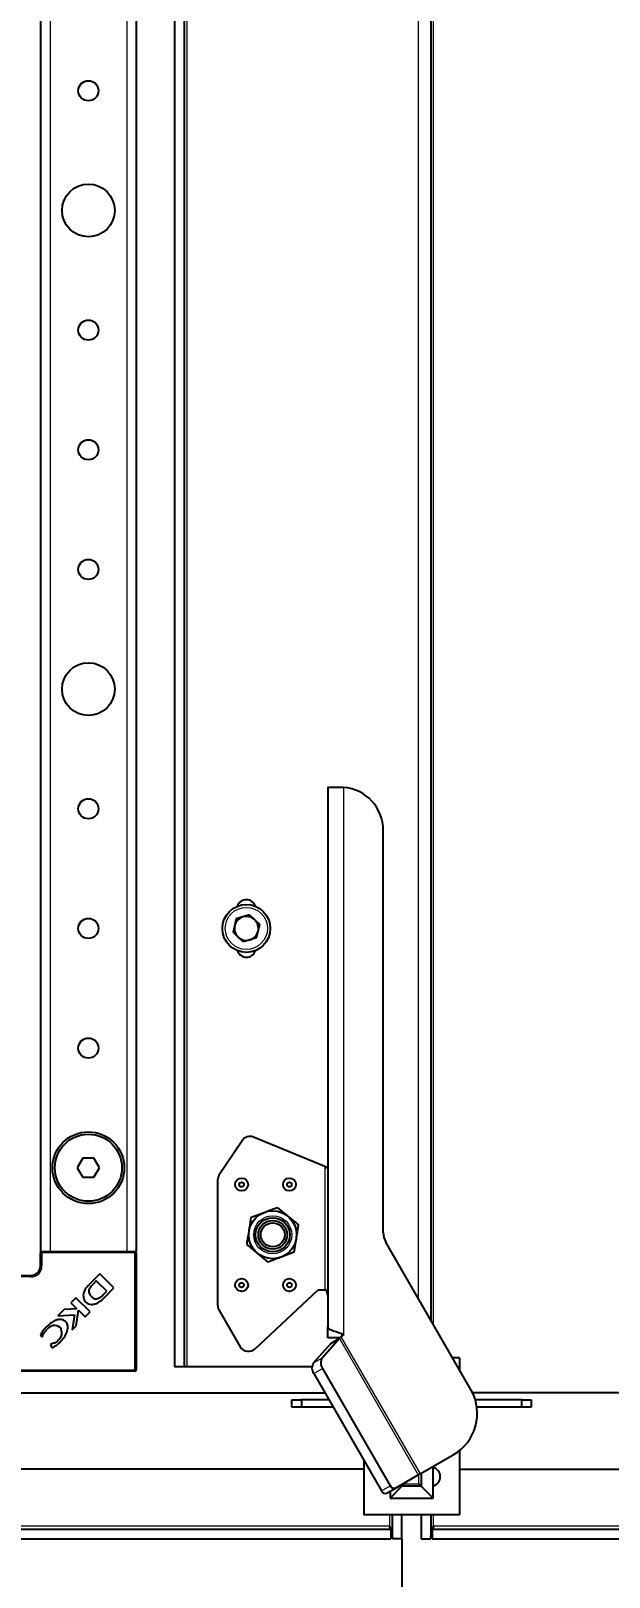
# Model space of a CAD drawing. Header units: millimetres. Extents: x -1284 to 3090, y -1538 to 1219.
# Drawn here: x -401.9 to -281.2, y -1006.7 to -683.7 of the extents above; entities that cross this region are included whole.
import ezdxf

# ---------------------------------------------------------------- set-up
doc = ezdxf.new("R2010")
doc.units = ezdxf.units.MM
doc.layers.add('FORMAT', color=7, linetype='Continuous')
doc.styles.add('SLDTEXTSTYLE0', font='TXT', dxfattribs={"width": 0.75})
doc.dimstyles.new('SLDDIMSTYLE0', dxfattribs={"dimtxt": 20, "dimasz": 10, "dimexe": 0, "dimexo": 0.0625, "dimgap": 5, "dimtad": 2, "dimdec": 1, "dimrnd": 1e-09, "dimzin": 12, "dimdsep": 46, "dimtxsty": 'SLDTEXTSTYLE0', "dimsah": 1, "dimcen": 0.09, "dimadec": 0, "dimazin": 3, "dimtfac": 1, "dimtofl": 0, "dimtmove": 0, "dimatfit": 3, "dimfxl": 0, "dimfrac": 2, "dimtolj": 1, "dimtzin": 12, "dimarcsym": 0})

# ---------------------------------------------------------------- blocks, each defined once
blk = doc.blocks.new('_D_8')
at = {"layer": 'FORMAT'}
for p, q in [((-434.94, -959.18), (-434.94, -1329.21)), ((-324.44, -998.73), (-324.44, -1329.21)), ((-324.44, -1328.21), (-434.94, -1328.21))]:
    blk.add_line(p, q, dxfattribs=at)
for points in [[(-434.94, -1328.21), (-424.94, -1329.75), (-424.94, -1326.67)], [(-324.44, -1328.21), (-334.44, -1326.67), (-334.44, -1329.75)]]:
    blk.add_solid(points, dxfattribs=at)
at = {"layer": 'FORMAT', "insert": (-412.94, -1302.43), "char_height": 20, "attachment_point": 1, "style": 'SLDTEXTSTYLE0'}
blk.add_mtext('110,5', dxfattribs=at)

msp = doc.modelspace()

# ---------------------------------------------------------------- linework, layer by layer
at = {"color": 7, "linetype": 'Continuous', "lineweight": 25}
for p, q in [((-371.94, 520.28), (-371.94, -962.72)), ((-369.94, 520.28), (-369.94, -962.72)), ((-318.44, 510.57), (-318.44, -953)), ((-399.94, 496.28), (-399.94, -938.72)), ((-379.94, 496.28), (-379.94, -938.72)), ((-339.94, -841.72), (-338.97, -841.72)), ((-339.94, -841.72), (-339.94, -954.48)), ((-338.97, -841.72), (-336.85, -841.72)), ((-328.35, -934.77), (-328.35, -850.72)), ((-356.26, -868.4), (-359.04, -869.22)), ((-356.26, -868.4), (-354.16, -870.4)), ((-359.04, -869.22), (-359.72, -872.03)), ((-357.62, -874.03), (-359.72, -872.03)), ((-354.84, -873.22), (-354.16, -870.4)), ((-354.84, -873.22), (-357.62, -874.03)), ((-357.84, -915.57), (-362.6, -922.71)), ((-340.54, -920.97), (-355.43, -914.82)), ((-391.09, -919.22), (-392.25, -921.22)), ((-388.78, -919.22), (-391.09, -919.22)), ((-387.63, -921.22), (-388.78, -919.22)), ((-392.25, -921.22), (-391.09, -923.22)), ((-391.09, -923.22), (-388.78, -923.22)), ((-388.78, -923.22), (-387.63, -921.22)), ((-362.94, -923.82), (-362.94, -949.87)), ((-340.54, -920.97), (-339.94, -921.07)), ((-340.54, -920.97), (-340.3, -921.22)), ((-350.52, -929.52), (-348.28, -931.34)), ((-355.91, -931.57), (-353.21, -930.54)), ((-399.94, -938.72), (-399.64, -938.72)), ((-399.94, -941.72), (-399.94, -939.02)), ((-399.64, -938.72), (-398.99, -938.72)), ((-398.99, -938.72), (-397.94, -938.72)), ((-397.94, -938.72), (-381.94, -938.72)), ((-381.94, -938.72), (-380.89, -938.72)), ((-380.89, -938.72), (-380.24, -938.72)), ((-380.24, -938.72), (-379.94, -938.72)), ((-379.94, -939.02), (-379.94, -963.42)), ((-352.36, -940.92), (-354.6, -939.09)), ((-346.97, -938.87), (-349.66, -939.89)), ((-309.98, -967.66), (-327.81, -936.77)), ((-404.64, -943.72), (-401.94, -943.72)), ((-389.44, -945.25), (-389.45, -945.27)), ((-387.55, -943.36), (-389.44, -945.25)), ((-388.29, -944.84), (-388.95, -945.52)), ((-386.11, -947.03), (-388.29, -944.84)), ((-384.59, -946.32), (-387.55, -943.36)), ((-386.58, -948.31), (-384.59, -946.32)), ((-392.55, -948.37), (-393.61, -949.43)), ((-393.61, -949.43), (-392.36, -950.67)), ((-389.59, -951.33), (-392.55, -948.37)), ((-386.83, -947.77), (-386.11, -947.03)), ((-355.13, -959.03), (-341.94, -946.72)), ((-341.94, -946.72), (-340.54, -946.72)), ((-340.3, -946.72), (-340.54, -946.72)), ((-395.02, -950.84), (-396.31, -952.13)), ((-396.31, -952.13), (-392.84, -951.95)), ((-392.36, -950.67), (-395.02, -950.84)), ((-392.84, -951.95), (-393.31, -955.05)), ((-392.51, -954.25), (-392.03, -950.98)), ((-392.03, -950.98), (-390.64, -952.37)), ((-390.64, -952.37), (-389.59, -951.33)), ((-362.67, -950.87), (-358.21, -958.6)), ((-399.94, -956.09), (-399.69, -956.6)), ((-393.31, -955.05), (-392.51, -954.25)), ((-339.94, -956.72), (-339.94, -954.48)), ((-336.62, -956.03), (-337.19, -956.57)), ((-336.94, -956.33), (-336.94, -955.92)), ((-336.64, -956.01), (-336.62, -956.03)), ((-399.69, -956.6), (-399.58, -956.49)), ((-397.74, -958.04), (-397.88, -958.17)), ((-397.88, -958.17), (-397.54, -958.86)), ((-339.33, -957.94), (-342.91, -961.98)), ((-337.5, -956.87), (-341.07, -960.92)), ((-337.43, -956.72), (-339.94, -956.72)), ((-339.33, -957.94), (-337.5, -956.87)), ((-312.44, -960.92), (-313.87, -960.92)), ((-312.44, -960.92), (-312.44, -963.4)), ((-380.24, -963.72), (-404.64, -963.72)), ((-371.94, -962.72), (-369.94, -962.72)), ((-369.94, -962.72), (-369.34, -962.72)), ((-369.34, -962.72), (-343.22, -962.72)), ((-342.88, -964.21), (-328.74, -988.7)), ((-341.04, -963.15), (-326.9, -987.64)), ((-435.54, -968.22), (-340.56, -968.22)), ((-209.34, -968.22), (-309.69, -968.22)), ((-347.44, -971.22), (-347.44, -969.72)), ((-347.44, -969.72), (-345.44, -969.72)), ((-345.44, -971.22), (-347.44, -971.22)), ((-345.44, -969.72), (-345.44, -971.22)), ((-339.7, -969.72), (-345.44, -969.72)), ((-338.83, -971.22), (-345.44, -971.22)), ((-299.44, -969.72), (-309.12, -969.72)), ((-299.44, -971.22), (-308.8, -971.22)), ((-299.44, -971.22), (-299.44, -969.72)), ((-299.44, -969.72), (-297.44, -969.72)), ((-297.44, -971.22), (-299.44, -971.22)), ((-297.44, -969.72), (-297.44, -971.22)), ((-320.66, -985.19), (-313.72, -981.18)), ((-312.44, -980.3), (-312.44, -993.72)), ((-332.44, -984.22), (-865.44, -984.22)), ((-332.44, -982.29), (-332.44, -993.72)), ((-320.66, -985.19), (-321.03, -985.4)), ((-320.43, -985.06), (-320.43, -987.76)), ((-317.94, -983.82), (-317.94, -983.62)), ((-317.94, -987.69), (-317.94, -983.82)), ((-312.44, -984.22), (220.56, -984.22)), ((-327.63, -989.21), (-325.79, -988.15)), ((-324.44, -987.76), (-326.94, -990.26)), ((-325.79, -988.15), (-321.03, -985.4)), ((-324.44, -987.76), (-323.94, -987.26)), ((-324.44, -987.76), (-324.44, -987.37)), ((-320.43, -987.76), (-324.44, -987.76)), ((-320.43, -987.76), (-320.93, -987.26)), ((-320.43, -987.76), (-317.94, -990.26)), ((-317.94, -990.26), (-317.94, -987.69)), ((-326.94, -988.81), (-326.94, -990.26)), ((-326.94, -990.26), (-317.94, -990.26)), ((-312.44, -993.72), (-332.44, -993.72)), ((-326.44, -998.72), (-326.44, -993.72)), ((-324.44, -998.72), (-324.44, -993.72)), ((-320.44, -993.72), (-320.44, -998.72)), ((-318.44, -993.72), (-318.44, -998.72)), ((-917.14, -996.72), (-326.74, -996.72)), ((-327.04, -996.12), (-326.84, -996.72)), ((-326.74, -996.72), (-326.74, -998.72)), ((-318.14, -996.72), (272.26, -996.72)), ((-318.14, -996.72), (-318.14, -998.72)), ((-318.05, -996.72), (-317.84, -996.12)), ((-917.14, -998.72), (-326.74, -998.72)), ((-324.44, -998.72), (-326.44, -998.72)), ((-320.44, -998.72), (-318.44, -998.72)), ((-318.14, -998.72), (272.26, -998.72))]:
    msp.add_line(p, q, dxfattribs=at)
at = {"color": 8, "linetype": 'Continuous', "lineweight": 18}
for p, q in [((-369.34, -962.72), (-369.34, 520.28)), ((-317.84, -954.04), (-317.84, 511.61)), ((-321.04, 506.07), (-321.04, -948.5)), ((-397.94, 496.28), (-397.94, -938.72)), ((-381.94, 496.28), (-381.94, -938.72)), ((-336.64, -841.74), (-336.64, -956.01)), ((-340.54, -920.97), (-340.54, -946.72)), ((-399.94, -939.02), (-399.64, -939.02)), ((-399.64, -939.02), (-399.64, -938.72)), ((-399.64, -939.02), (-399.64, -941.72)), ((-380.24, -939.02), (-399.64, -939.02)), ((-380.24, -939.02), (-380.24, -938.72)), ((-380.24, -963.42), (-380.24, -939.02)), ((-380.24, -939.02), (-379.94, -939.02)), ((-399.94, -941.72), (-399.64, -941.72)), ((-401.94, -944.02), (-404.64, -944.02)), ((-401.94, -943.72), (-401.94, -944.02)), ((-337.5, -956.87), (-321.03, -985.4)), ((-337.19, -956.57), (-320.66, -985.19)), ((-342.91, -961.98), (-341.07, -960.92)), ((-404.64, -963.42), (-380.24, -963.42)), ((-380.24, -963.42), (-380.24, -963.72)), ((-380.24, -963.42), (-379.94, -963.42)), ((-342.88, -964.21), (-341.04, -963.15)), ((-328.74, -988.7), (-326.9, -987.64)), ((-323.94, -987.08), (-323.94, -987.26)), ((-323.94, -987.26), (-320.93, -987.26)), ((-320.93, -987.26), (-320.93, -985.34)), ((-327.04, -993.72), (-327.04, -996.12)), ((-317.84, -996.12), (-317.84, -993.72)), ((-327.04, -996.12), (-422.47, -996.12)), ((-222.41, -996.12), (-317.84, -996.12))]:
    msp.add_line(p, q, dxfattribs=at)
at = {"color": 7, "linetype": 'Continuous', "lineweight": 25}
for centre, radius in [((-389.94, -696.22), 2.1), ((-389.94, -721.22), 5.5), ((-389.94, -746.22), 2.1), ((-389.94, -771.22), 2.1), ((-389.94, -796.22), 2.1), ((-389.94, -821.22), 5.5), ((-389.94, -846.22), 2.1), ((-356.94, -871.22), 5), ((-389.94, -871.22), 2.1), ((-389.94, -896.22), 2.1), ((-389.94, -921.22), 7.5), ((-389.94, -921.22), 7), ((-357.94, -924.72), 1.35), ((-347.94, -924.72), 1.35), ((-357.94, -924.72), 0.493), ((-347.94, -924.72), 0.493), ((-351.44, -935.22), 5), ((-351.44, -935.22), 3.57), ((-351.44, -935.22), 3), ((-351.44, -935.22), 2.5), ((-357.94, -945.72), 1.35), ((-357.94, -945.72), 0.493), ((-347.94, -945.72), 1.35), ((-347.94, -945.72), 0.493)]:
    msp.add_circle(centre, radius, dxfattribs=at)
at = {"color": 8, "linetype": 'Continuous', "lineweight": 18}
for centre, radius in [((-356.94, -871.22), 4.4), ((-351.44, -935.22), 3.97)]:
    msp.add_circle(centre, radius, dxfattribs=at)
at = {"color": 7, "linetype": 'Continuous', "lineweight": 25}
for centre, radius, start, end in [((-337.35, -850.72), 9, 0, 85.4954), ((-356.94, -867.22), 2, 18.21, 161.79), ((-356.94, -871.22), 2.51, 106.3534, 166.3534), ((-356.94, -871.22), 2.51, 46.3534, 106.3534), ((-356.94, -871.22), 2.51, 166.3534, 226.3534), ((-356.94, -871.22), 2.51, 286.3534, 346.3534), ((-356.94, -871.22), 2.51, 346.3534, 46.3534), ((-356.94, -871.22), 2.51, 226.3534, 286.3534), ((-356.94, -875.22), 2, 198.21, 341.79), ((-356.18, -916.68), 2, 68.1986, 146.3099), ((-360.94, -923.82), 2, 146.3099, 180), ((-324.35, -934.77), 4, 180, 210), ((-399.64, -939.02), 0.3, 90, 180), ((-380.24, -939.02), 0.3, 0, 90), ((-401.94, -941.72), 2, 270, 0), ((-390.24, -945.11), 4.87, 290.3445, 318.7777), ((-391.01, -943.3), 6.12, 306.9888, 313.0744), ((-360.94, -949.87), 2, 180, 210), ((-397.01, -956.12), 1.94, 53.3097, 142.3464), ((-397.45, -955.72), 1.97, 308.454, 35.887), ((-356.5, -957.57), 2, 210.9638, 313.0251), ((-341.26, -963.07), 1.98, 146.5519, 215.0479), ((-339.42, -962.01), 1.98, 146.5519, 215.0479), ((-380.24, -963.42), 0.3, 270, 0), ((-318.72, -972.52), 10, 300, 29.0469), ((-318.44, -985.76), 2, 284.4775, 75.5225), ((-326.08, -987.3), 0.893, 201.9505, 288.5782), ((-327.91, -988.36), 0.893, 201.9505, 288.5782)]:
    msp.add_arc(centre, radius, start, end, dxfattribs=at)
at = {"color": 8, "linetype": 'Continuous', "lineweight": 18}
msp.add_arc((-401.94, -941.72), 2.3, 270, 0, dxfattribs=at)
at = {"color": 7, "linetype": 'Continuous', "lineweight": 25}
for points in [[(-338.97, -841.72), (-338.81, -841.72), (-338.49, -841.72), (-337.91, -841.73), (-337.29, -841.74), (-336.86, -841.74), (-336.64, -841.74)], [(-340.3, -921.22), (-340.25, -921.2), (-340.15, -921.18), (-340.03, -921.15), (-339.96, -921.11), (-339.95, -921.09), (-339.94, -921.08)], [(-339.94, -947.92), (-339.96, -947.72), (-340, -947.32), (-340.2, -946.92), (-340.3, -946.72)], [(-336.64, -956.01), (-337.07, -955.88), (-337.94, -955.62), (-339.03, -955.24), (-339.79, -954.86), (-339.89, -954.6), (-339.94, -954.48)], [(-339.33, -957.94), (-339.19, -957.84), (-338.89, -957.65), (-338.36, -957.31), (-337.78, -956.94), (-337.38, -956.69), (-337.19, -956.57)], [(-337.5, -956.87), (-337.48, -956.85), (-337.43, -956.81), (-337.36, -956.73), (-337.27, -956.65), (-337.21, -956.59), (-337.19, -956.57)], [(-326.74, -996.72), (-326.76, -996.71), (-326.81, -996.69), (-326.89, -996.55), (-326.96, -996.35), (-327.01, -996.2), (-327.04, -996.12)], [(-317.84, -996.12), (-317.86, -996.2), (-317.91, -996.35), (-317.99, -996.55), (-318.06, -996.69), (-318.11, -996.71), (-318.14, -996.72)]]:
    msp.add_open_spline(points, degree=3, dxfattribs=at)
for points, knots in [([(-353.21, -930.54), (-353.15, -930.52), (-352.24, -930.17), (-351.35, -929.83), (-350.52, -929.52)], [0, 0, 0, 0, 0.0702006, 1, 1, 1, 1]), ([(-356.37, -934.42), (-356.33, -934.16), (-356.18, -933.19), (-356.02, -932.25), (-355.91, -931.57)], [0, 0, 0, 0, 0.268634, 1, 1, 1, 1]), ([(-348.28, -931.34), (-348.23, -931.39), (-347.47, -932), (-346.73, -932.61), (-346.04, -933.17)], [0, 0, 0, 0, 0.0702006, 1, 1, 1, 1]), ([(-346.5, -936.02), (-346.46, -935.76), (-346.31, -934.79), (-346.15, -933.85), (-346.04, -933.17)], [0, 0, 0, 0, 0.268634, 1, 1, 1, 1]), ([(-356.84, -937.27), (-356.8, -937.03), (-356.65, -936.1), (-356.49, -935.13), (-356.37, -934.42)], [0, 0, 0, 0, 0.257551, 1, 1, 1, 1]), ([(-346.97, -938.87), (-346.93, -938.63), (-346.78, -937.7), (-346.62, -936.73), (-346.5, -936.02)], [0, 0, 0, 0, 0.257551, 1, 1, 1, 1]), ([(-354.6, -939.09), (-354.65, -939.05), (-355.41, -938.43), (-356.15, -937.83), (-356.84, -937.27)], [0, 0, 0, 0, 0.070201, 1, 1, 1, 1]), ([(-349.66, -939.89), (-349.73, -939.92), (-350.64, -940.26), (-351.53, -940.6), (-352.36, -940.92)], [0, 0, 0, 0, 0.070201, 1, 1, 1, 1]), ([(-389.91, -945.76), (-390.05, -945.91), (-390.29, -946.17), (-390.5, -946.47), (-390.59, -946.6)], [0, 0, 0, 0, 0.55183, 1, 1, 1, 1]), ([(-389.45, -945.27), (-389.53, -945.35), (-389.68, -945.51), (-389.83, -945.67), (-389.91, -945.76)], [0, 0, 0, 0, 0.486421, 1, 1, 1, 1]), ([(-388.95, -945.52), (-389.14, -945.72), (-389.49, -946.09), (-389.81, -946.63), (-389.88, -947.08), (-389.81, -947.42), (-389.62, -947.77), (-389.42, -947.98), (-389.32, -948.1)], [0, 0, 0, 0, 0.2746757, 0.5030419, 0.607381, 0.7165791, 0.8434117, 1, 1, 1, 1]), ([(-390.59, -946.6), (-390.7, -946.8), (-390.9, -947.19), (-391.02, -947.83), (-390.98, -948.42), (-390.78, -948.96), (-390.42, -949.39), (-389.91, -949.68), (-389.25, -949.8), (-388.79, -949.72), (-388.55, -949.67)], [0, 0, 0, 0, 0.138091, 0.265455, 0.384013, 0.496103, 0.605759, 0.71979, 0.847662, 1, 1, 1, 1]), ([(-389.32, -948.1), (-389.22, -948.19), (-389.05, -948.36), (-388.77, -948.54), (-388.5, -948.63), (-388.17, -948.63), (-387.77, -948.48), (-387.49, -948.29), (-387.33, -948.19)], [0, 0, 0, 0, 0.176808, 0.319231, 0.43938, 0.552395, 0.749205, 1, 1, 1, 1]), ([(-398.83, -954.58), (-399.08, -954.84), (-399.51, -955.31), (-399.81, -955.86), (-399.94, -956.09)], [0, 0, 0, 0, 0.577653, 1, 1, 1, 1]), ([(-399.58, -956.49), (-399.44, -956.18), (-399.17, -955.61), (-398.74, -955.15), (-398.55, -954.94)], [0, 0, 0, 0, 0.547643, 1, 1, 1, 1]), ([(-394.6, -953.46), (-394.77, -953.32), (-395.1, -953.04), (-395.8, -952.87), (-396.67, -953), (-397.75, -953.57), (-398.44, -954.21), (-398.83, -954.58)], [0, 0, 0, 0, 0.130532, 0.266031, 0.423997, 0.666819, 1, 1, 1, 1]), ([(-395.81, -957.62), (-395.48, -957.25), (-394.86, -956.56), (-394.31, -955.39), (-394.17, -954.44), (-394.33, -953.8), (-394.51, -953.57), (-394.6, -953.46)], [0, 0, 0, 0, 0.3156741, 0.5895198, 0.8131992, 0.9090264, 1, 1, 1, 1]), ([(-396.22, -957.26), (-396.48, -957.48), (-396.93, -957.86), (-397.5, -957.98), (-397.74, -958.04)], [0, 0, 0, 0, 0.579608, 1, 1, 1, 1]), ([(-397.54, -958.86), (-397.2, -958.68), (-396.57, -958.34), (-396.05, -957.85), (-395.81, -957.62)], [0, 0, 0, 0, 0.5368, 1, 1, 1, 1]), ([(-326.74, -997.01), (-326.71, -997.09), (-326.6, -997.42), (-326.48, -997.98), (-326.45, -998.47), (-326.44, -998.72)], [0, 0, 0, 0, 0.141742, 0.566203, 1, 1, 1, 1]), ([(-318.44, -998.72), (-318.41, -998.34), (-318.38, -997.77), (-318.2, -997.19), (-318.14, -997)], [0, 0, 0, 0, 0.662931, 1, 1, 1, 1])]:
    msp.add_open_spline(points, degree=3, knots=knots, dxfattribs=at)

# ---------------------------------------------------------------- dimensions: what is measured, and where the dimension line sits
at = {"layer": 'FORMAT'}
dim = msp.add_linear_dim(base=(-434.94, -1328.21), p1=(-324.44, -998.72), p2=(-434.94, -959.17), dimstyle='SLDDIMSTYLE0', dxfattribs=at)
dim.commit()
dim.dimension.update_dxf_attribs({"geometry": '_D_8', "text_midpoint": (-379.69, -1328.21), "dimtype": 160})

doc.saveas('drawing.dxf')
